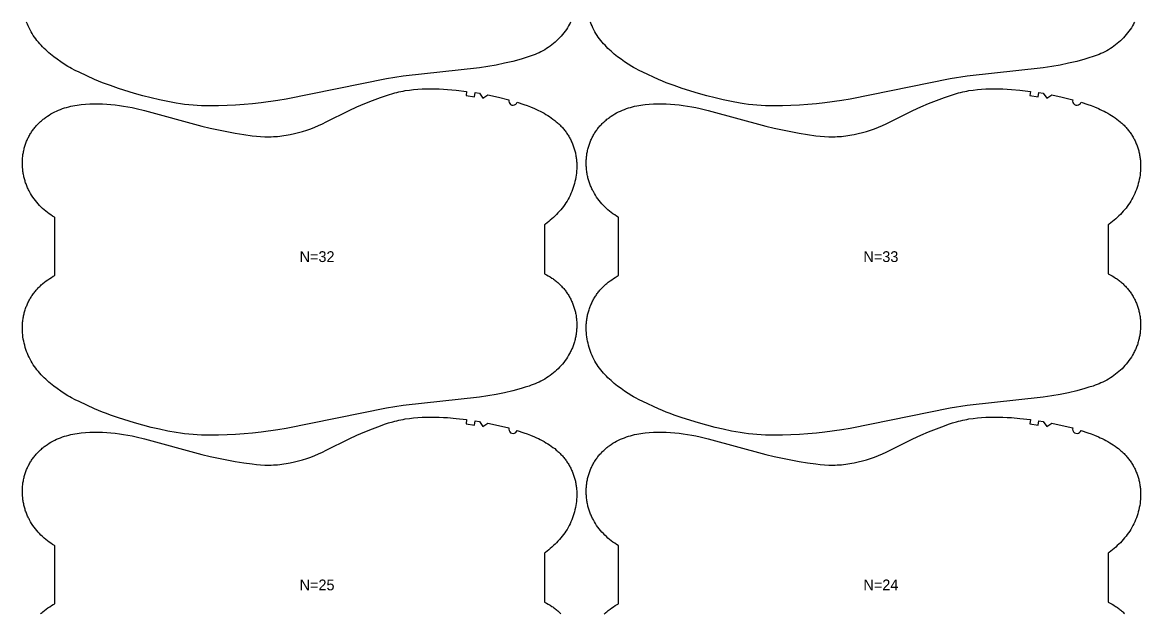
# Model space of a CAD drawing. Header units: inches. Extents: x 0 to 1823, y 0 to 1073.
# Drawn here: x 783 to 1301, y 525 to 799 of the extents above; entities that cross this region are included whole.
import ezdxf

# ---------------------------------------------------------------- set-up
doc = ezdxf.new("R2010")
doc.units = ezdxf.units.IN

msp = doc.modelspace()

# ---------------------------------------------------------------- linework, layer by layer
at = {"layer": '1'}
for points in [[(1036.7899, 798.9119), (1036.5675, 798.4726), (1036.3373, 798.0372), (1035.8543, 797.1785), (1035.342, 796.3367), (1034.8015, 795.5124), (1034.2338, 794.7065), (1033.6401, 793.9196), (1033.0214, 793.1525), (1032.3785, 792.4059), (1031.7122, 791.6802), (1031.0232, 790.976), (1030.3124, 790.2939), (1029.5805, 789.6345), (1028.8282, 788.9983), (1028.0564, 788.3859), (1027.2659, 787.7978), (1026.4575, 787.2342), (1025.6324, 786.6954), (1024.7915, 786.1814), (1023.9359, 785.6925), (1023.0664, 785.2289), (1022.1842, 784.7908), (1021.2901, 784.3782), (1020.3854, 783.991), (1019.4709, 783.6273), (1018.5481, 783.2846), (1017.6179, 782.9606), (1015.7402, 782.3593), (1013.8472, 781.8044), (1010.0398, 780.7832), (1006.2068, 779.8715), (1002.3478, 779.0709), (998.4656, 778.3918), (994.5645, 777.8369), (959.3116, 773.9264), (951.5343, 772.6473), (905.1784, 763.2852), (901.2896, 762.6466), (893.4806, 761.5723), (889.5644, 761.1321), (885.6396, 760.7756), (881.7081, 760.5009), (877.7721, 760.3031), (873.8328, 760.1833), (869.8913, 760.15), (865.9514, 760.234), (863.9835, 760.3307), (862.0179, 760.4668), (860.0555, 760.6431), (858.0973, 760.8603), (856.144, 761.1187), (854.1959, 761.4155), (850.3164, 762.1114), (846.4599, 762.9229), (842.6252, 763.8318), (838.811, 764.8241), (834.9676, 765.9103), (827.497, 768.2514), (823.7654, 769.5232), (821.9142, 770.1978), (820.0776, 770.9089), (818.2579, 771.6614), (816.4514, 772.4467), (809.2767, 775.7203), (807.5064, 776.5848), (805.7622, 777.4978), (804.9026, 777.9773), (804.0518, 778.4725), (802.3761, 779.5076), (800.7347, 780.598), (799.1268, 781.7386), (797.5531, 782.9257), (796.0182, 784.162), (795.2672, 784.7997), (794.5281, 785.4512), (793.8017, 786.117), (793.0887, 786.7976), (792.39, 787.4934), (791.7072, 788.2049), (791.042, 788.9325), (790.3963, 789.6767), (789.7716, 790.4379), (789.1698, 791.2165), (788.5927, 792.0131), (788.0419, 792.8279), (787.5189, 793.6612), (787.024, 794.5121), (786.5573, 795.3792), (786.1186, 796.2615), (785.7079, 797.1578), (785.3254, 798.0667), (784.9709, 798.9871)], [(1297.7899, 798.9119), (1297.5675, 798.4726), (1297.3373, 798.0372), (1296.8543, 797.1785), (1296.342, 796.3367), (1295.8015, 795.5124), (1295.2338, 794.7065), (1294.6401, 793.9196), (1294.0214, 793.1525), (1293.3785, 792.4059), (1292.7122, 791.6802), (1292.0232, 790.976), (1291.3124, 790.2939), (1290.5805, 789.6345), (1289.8282, 788.9983), (1289.0564, 788.3859), (1288.2659, 787.7978), (1287.4575, 787.2342), (1286.6324, 786.6954), (1285.7915, 786.1814), (1284.9359, 785.6925), (1284.0664, 785.2289), (1283.1842, 784.7908), (1282.2901, 784.3782), (1281.3854, 783.991), (1280.4709, 783.6273), (1279.5481, 783.2846), (1278.6179, 782.9606), (1276.7402, 782.3593), (1274.8472, 781.8044), (1271.0398, 780.7832), (1267.2068, 779.8715), (1263.3478, 779.0709), (1259.4656, 778.3918), (1255.5645, 777.8369), (1220.3116, 773.9264), (1212.5343, 772.6473), (1166.1784, 763.2852), (1162.2896, 762.6466), (1154.4806, 761.5723), (1150.5644, 761.1321), (1146.6396, 760.7756), (1142.7081, 760.5009), (1138.7721, 760.3031), (1134.8328, 760.1833), (1130.8913, 760.15), (1126.9514, 760.234), (1124.9835, 760.3307), (1123.0179, 760.4668), (1121.0555, 760.6431), (1119.0973, 760.8603), (1117.144, 761.1187), (1115.1959, 761.4155), (1111.3164, 762.1114), (1107.4599, 762.9229), (1103.6252, 763.8318), (1099.811, 764.8241), (1095.9676, 765.9103), (1088.497, 768.2514), (1084.7654, 769.5232), (1082.9142, 770.1978), (1081.0776, 770.9089), (1079.2579, 771.6614), (1077.4514, 772.4467), (1070.2767, 775.7203), (1068.5064, 776.5848), (1066.7622, 777.4978), (1065.9026, 777.9773), (1065.0518, 778.4725), (1063.3761, 779.5076), (1061.7347, 780.598), (1060.1268, 781.7386), (1058.5531, 782.9257), (1057.0182, 784.162), (1056.2672, 784.7997), (1055.5281, 785.4512), (1054.8017, 786.117), (1054.0887, 786.7976), (1053.39, 787.4934), (1052.7072, 788.2049), (1052.042, 788.9325), (1051.3963, 789.6767), (1050.7716, 790.4379), (1050.1698, 791.2165), (1049.5927, 792.0131), (1049.0419, 792.8279), (1048.5189, 793.6612), (1048.024, 794.5121), (1047.5573, 795.3792), (1047.1186, 796.2615), (1046.7079, 797.1578), (1046.3254, 798.0667), (1045.9709, 798.9871)], [(791.3719, 524.8746), (791.7337, 525.2076), (792.1015, 525.534), (792.4751, 525.8539), (793.2385, 526.4752), (794.0218, 527.0723), (794.8232, 527.6464), (795.6407, 528.1986), (796.4723, 528.73), (797.3159, 529.2417), (798, 529.6365), (798, 556.4886), (797.8525, 556.5729), (797.0116, 557.0868), (796.1865, 557.6257), (795.3782, 558.1892), (794.5877, 558.7774), (793.8159, 559.3898), (793.0636, 560.0259), (792.3317, 560.6854), (791.6208, 561.3675), (790.9319, 562.0716), (790.2655, 562.7974), (789.6226, 563.544), (789.0039, 564.3111), (788.4102, 565.098), (787.8426, 565.9039), (787.3021, 566.7282), (786.7898, 567.57), (786.3068, 568.4287), (786.0766, 568.8641), (785.8541, 569.3034), (785.6396, 569.7465), (785.433, 570.1934), (785.2345, 570.6439), (785.0444, 571.0979), (784.8626, 571.5554), (784.6892, 572.0161), (784.5242, 572.48), (784.3677, 572.9469), (784.2196, 573.4165), (784.08, 573.8888), (783.9488, 574.3635), (783.826, 574.8406), (783.7117, 575.3199), (783.6059, 575.8011), (783.5085, 576.2842), (783.4197, 576.7689), (783.3393, 577.2552), (783.2674, 577.7428), (783.1492, 578.7215), (783.065, 579.7036), (783.0358, 580.1956), (783.0152, 580.688), (783.0033, 581.1806), (783, 581.6733), (783.0054, 582.166), (783.0196, 582.6584), (783.0426, 583.1505), (783.0744, 583.6421), (783.115, 584.1329), (783.1645, 584.6229), (783.2229, 585.112), (783.2902, 585.5998), (783.3666, 586.0864), (783.4519, 586.5715), (783.5463, 587.055), (783.6496, 587.5367), (783.762, 588.0163), (783.8833, 588.4939), (784.0136, 588.969), (784.1528, 589.4417), (784.3008, 589.9116), (784.4577, 590.3786), (784.6235, 590.8425), (784.798, 591.3032), (784.9813, 591.7603), (785.1734, 592.2139), (785.3741, 592.6636), (785.5836, 593.1093), (785.8018, 593.5508), (786.0285, 593.988), (786.2639, 594.4206), (786.5078, 594.8485), (786.76, 595.2715), (787.0205, 595.6896), (787.289, 596.1025), (787.5656, 596.5102), (787.85, 596.9125), (788.142, 597.3092), (788.4417, 597.7003), (788.7489, 598.0855), (789.0633, 598.4648), (789.385, 598.838), (789.7137, 599.2049), (790.0494, 599.5655), (790.3919, 599.9195), (790.7411, 600.2669), (791.0969, 600.6075), (791.459, 600.9413), (791.8273, 601.2682), (792.2017, 601.5883), (792.5819, 601.9014), (792.9678, 602.2076), (793.3591, 602.5068), (793.7558, 602.799), (794.1577, 603.0842), (794.5645, 603.3624), (795.3923, 603.8975), (796.2378, 604.404), (797.0996, 604.8818), (797.9764, 605.3308), (798.8671, 605.7512), (799.7704, 606.1434), (800.6854, 606.5079), (801.6109, 606.845), (802.5459, 607.1552), (803.4893, 607.4388), (804.44, 607.6964), (805.397, 607.9283), (806.3595, 608.1358), (807.327, 608.3201), (808.2987, 608.4825), (809.2739, 608.6242), (810.2522, 608.7466), (812.2148, 608.9382), (814.1819, 609.0659), (816.1513, 609.1326), (818.1214, 609.1394), (820.0907, 609.0878), (822.0576, 608.9794), (824.0213, 608.8181), (825.981, 608.6084), (827.9358, 608.3547), (829.8849, 608.0605), (831.8272, 607.7258), (833.7616, 607.35), (835.6871, 606.9323), (839.5116, 605.9842), (866.1473, 598.7958), (869.9761, 597.8611), (873.8213, 596.9965), (877.6828, 596.208), (881.5583, 595.4926), (885.4467, 594.8531), (889.352, 594.324), (891.3125, 594.1151), (893.2771, 593.9555), (895.2447, 593.8562), (896.2291, 593.8325), (897.2137, 593.828), (898.1983, 593.8438), (899.1826, 593.8798), (900.1661, 593.9356), (901.1484, 594.0108), (902.1293, 594.1052), (903.1082, 594.2183), (904.0848, 594.3497), (905.0588, 594.4992), (906.0297, 594.6662), (906.9974, 594.8504), (908.9228, 595.2683), (910.8338, 595.7487), (912.7296, 596.2879), (914.609, 596.8824), (916.4698, 597.5319), (918.3098, 598.2369), (920.1269, 598.9976), (921.92, 599.8121), (923.6939, 600.6693), (934.2448, 606.007), (937.8272, 607.6487), (941.4529, 609.1943), (945.1102, 610.6615), (948.801, 612.0444), (950.661, 612.6985), (952.5331, 613.3156), (954.4198, 613.8827), (955.3693, 614.1434), (956.3234, 614.3868), (957.2821, 614.6116), (958.2452, 614.8179), (959.2122, 615.0062), (960.1827, 615.1769), (962.1323, 615.4676), (964.0905, 615.6939), (966.0539, 615.86), (968.021, 615.9718), (969.9905, 616.0357), (971.9612, 616.058), (973.9319, 616.0441), (975.9019, 615.9944), (977.8704, 615.9081), (979.8367, 615.7847), (983.7612, 615.4321), (988.6234, 614.8532), (988.365, 612.87), (992.2859, 612.3209), (992.5847, 614.2984), (994.5603, 613.9871), (996.1784, 611.68), (998.4973, 613.2811), (1003.3749, 612.1865), (1008.2304, 610.9979), (1008.1548, 610.3801), (1008.2728, 609.7689), (1008.5729, 609.2237), (1009.0261, 608.7971), (1009.5885, 608.5305), (1010.2057, 608.4496), (1010.8178, 608.5624), (1011.3656, 608.8579), (1011.796, 609.3075), (1012.0674, 609.8676), (1012.0674, 609.8676), (1015.1868, 608.8292), (1016.7298, 608.2639), (1018.2591, 607.6632), (1020.0715, 606.8914), (1020.9678, 606.483), (1021.8568, 606.0588), (1022.7379, 605.6184), (1023.6105, 605.161), (1024.4741, 604.6861), (1025.3281, 604.1931), (1026.1718, 603.6815), (1027.0034, 603.1501), (1027.8208, 602.5979), (1028.6222, 602.0238), (1029.4056, 601.4266), (1030.169, 600.8054), (1030.5425, 600.4855), (1030.9103, 600.1591), (1031.2722, 599.8261), (1031.6277, 599.4864), (1031.9769, 599.1399), (1032.3194, 598.7868), (1032.6553, 598.4271), (1032.9844, 598.061), (1033.3066, 597.6888), (1033.6219, 597.3104), (1033.9301, 596.9262), (1034.2312, 596.5362), (1034.525, 596.1406), (1034.8115, 595.7396), (1035.0905, 595.3333), (1035.362, 594.9218), (1035.6259, 594.5054), (1035.8821, 594.0842), (1036.1304, 593.6583), (1036.3709, 593.228), (1036.6033, 592.7932), (1036.8277, 592.3543), (1037.0439, 591.9113), (1037.2519, 591.4645), (1037.4516, 591.014), (1037.643, 590.5598), (1037.826, 590.1023), (1038.0005, 589.6415), (1038.1664, 589.1776), (1038.3237, 588.7108), (1038.4723, 588.2412), (1038.6122, 587.769), (1038.7432, 587.2943), (1038.8654, 586.8173), (1038.9786, 586.3381), (1039.0827, 585.857), (1039.1778, 585.374), (1039.2639, 584.8893), (1039.341, 584.4031), (1039.4092, 583.9155), (1039.4686, 583.4267), (1039.5193, 582.9368), (1039.5613, 582.4461), (1039.5948, 581.9546), (1039.6361, 580.9701), (1039.6441, 579.9845), (1039.6191, 578.9992), (1039.5618, 578.0153), (1039.4727, 577.0341), (1039.3524, 576.0565), (1039.2013, 575.0832), (1039.0198, 574.115), (1038.8084, 573.1527), (1038.5676, 572.1971), (1038.2979, 571.249), (1037.9996, 570.3092), (1037.6732, 569.3785), (1037.3187, 568.4582), (1036.9361, 567.5492), (1036.5255, 566.653), (1036.0868, 565.7707), (1035.62, 564.9035), (1035.1252, 564.0527), (1034.6022, 563.2194), (1034.0514, 562.4045), (1033.4742, 561.608), (1032.8724, 560.8294), (1032.2478, 560.0682), (1031.602, 559.324), (1030.9369, 558.5964), (1030.2541, 557.8849), (1029.5554, 557.1891), (1028.8424, 556.5085), (1028.116, 555.8427), (1027.3769, 555.1912), (1026.6259, 554.5534), (1025.091, 553.3172), (1024.6441, 552.9801), (1024.6441, 530.3904), (1024.6676, 530.3793), (1025.5444, 529.9303), (1026.4063, 529.4525), (1027.2518, 528.946), (1028.0796, 528.4109), (1028.4864, 528.1328), (1028.8882, 527.8475), (1029.2849, 527.5553), (1029.6763, 527.2561), (1030.0622, 526.9499), (1030.4424, 526.6368), (1030.8168, 526.3167), (1031.1851, 525.9898), (1031.5472, 525.656), (1031.9029, 525.3154), (1032.2521, 524.968)], [(1052.3719, 524.8746), (1052.7337, 525.2076), (1053.1015, 525.534), (1053.4751, 525.8539), (1054.2385, 526.4752), (1055.0218, 527.0723), (1055.8232, 527.6464), (1056.6407, 528.1986), (1057.4723, 528.73), (1058.3159, 529.2417), (1059, 529.6365), (1059, 556.4886), (1058.8525, 556.5729), (1058.0116, 557.0868), (1057.1865, 557.6257), (1056.3782, 558.1892), (1055.5877, 558.7774), (1054.8159, 559.3898), (1054.0636, 560.0259), (1053.3317, 560.6854), (1052.6208, 561.3675), (1051.9319, 562.0716), (1051.2655, 562.7974), (1050.6226, 563.544), (1050.0039, 564.3111), (1049.4102, 565.098), (1048.8426, 565.9039), (1048.3021, 566.7282), (1047.7898, 567.57), (1047.3068, 568.4287), (1047.0766, 568.8641), (1046.8541, 569.3034), (1046.6396, 569.7465), (1046.433, 570.1934), (1046.2345, 570.6439), (1046.0444, 571.0979), (1045.8626, 571.5554), (1045.6892, 572.0161), (1045.5242, 572.48), (1045.3677, 572.9469), (1045.2196, 573.4165), (1045.08, 573.8888), (1044.9488, 574.3635), (1044.826, 574.8406), (1044.7117, 575.3199), (1044.6059, 575.8011), (1044.5085, 576.2842), (1044.4197, 576.7689), (1044.3393, 577.2552), (1044.2674, 577.7428), (1044.1492, 578.7215), (1044.065, 579.7036), (1044.0358, 580.1956), (1044.0152, 580.688), (1044.0033, 581.1806), (1044, 581.6733), (1044.0054, 582.166), (1044.0196, 582.6584), (1044.0426, 583.1505), (1044.0744, 583.6421), (1044.115, 584.1329), (1044.1645, 584.6229), (1044.2229, 585.112), (1044.2902, 585.5998), (1044.3666, 586.0864), (1044.4519, 586.5715), (1044.5463, 587.055), (1044.6496, 587.5367), (1044.762, 588.0163), (1044.8833, 588.4939), (1045.0136, 588.969), (1045.1528, 589.4417), (1045.3008, 589.9116), (1045.4577, 590.3786), (1045.6235, 590.8425), (1045.798, 591.3032), (1045.9813, 591.7603), (1046.1734, 592.2139), (1046.3741, 592.6636), (1046.5836, 593.1093), (1046.8018, 593.5508), (1047.0285, 593.988), (1047.2639, 594.4206), (1047.5078, 594.8485), (1047.76, 595.2715), (1048.0205, 595.6896), (1048.289, 596.1025), (1048.5656, 596.5102), (1048.85, 596.9125), (1049.142, 597.3092), (1049.4417, 597.7003), (1049.7489, 598.0855), (1050.0633, 598.4648), (1050.385, 598.838), (1050.7137, 599.2049), (1051.0494, 599.5655), (1051.3919, 599.9195), (1051.7411, 600.2669), (1052.0969, 600.6075), (1052.459, 600.9413), (1052.8273, 601.2682), (1053.2017, 601.5883), (1053.5819, 601.9014), (1053.9678, 602.2076), (1054.3591, 602.5068), (1054.7558, 602.799), (1055.1577, 603.0842), (1055.5645, 603.3624), (1056.3923, 603.8975), (1057.2378, 604.404), (1058.0996, 604.8818), (1058.9764, 605.3308), (1059.8671, 605.7512), (1060.7704, 606.1434), (1061.6854, 606.5079), (1062.6109, 606.845), (1063.5459, 607.1552), (1064.4893, 607.4388), (1065.44, 607.6964), (1066.397, 607.9283), (1067.3595, 608.1358), (1068.327, 608.3201), (1069.2987, 608.4825), (1070.2739, 608.6242), (1071.2522, 608.7466), (1073.2148, 608.9382), (1075.1819, 609.0659), (1077.1513, 609.1326), (1079.1214, 609.1394), (1081.0907, 609.0878), (1083.0576, 608.9794), (1085.0213, 608.8181), (1086.981, 608.6084), (1088.9358, 608.3547), (1090.8849, 608.0605), (1092.8272, 607.7258), (1094.7616, 607.35), (1096.6871, 606.9323), (1100.5116, 605.9842), (1127.1473, 598.7958), (1130.9761, 597.8611), (1134.8213, 596.9965), (1138.6828, 596.208), (1142.5583, 595.4926), (1146.4467, 594.8531), (1150.352, 594.324), (1152.3125, 594.1151), (1154.2771, 593.9555), (1156.2447, 593.8562), (1157.2291, 593.8325), (1158.2137, 593.828), (1159.1983, 593.8438), (1160.1826, 593.8798), (1161.1661, 593.9356), (1162.1484, 594.0108), (1163.1293, 594.1052), (1164.1082, 594.2183), (1165.0848, 594.3497), (1166.0588, 594.4992), (1167.0297, 594.6662), (1167.9974, 594.8504), (1169.9228, 595.2683), (1171.8338, 595.7487), (1173.7296, 596.2879), (1175.609, 596.8824), (1177.4698, 597.5319), (1179.3098, 598.2369), (1181.1269, 598.9976), (1182.92, 599.8121), (1184.6939, 600.6693), (1195.2448, 606.007), (1198.8272, 607.6487), (1202.4529, 609.1943), (1206.1102, 610.6615), (1209.801, 612.0444), (1211.661, 612.6985), (1213.5331, 613.3156), (1215.4198, 613.8827), (1216.3693, 614.1434), (1217.3234, 614.3868), (1218.2821, 614.6116), (1219.2452, 614.8179), (1220.2122, 615.0062), (1221.1827, 615.1769), (1223.1323, 615.4676), (1225.0905, 615.6939), (1227.0539, 615.86), (1229.021, 615.9718), (1230.9905, 616.0357), (1232.9612, 616.058), (1234.9319, 616.0441), (1236.9019, 615.9944), (1238.8704, 615.9081), (1240.8367, 615.7847), (1244.7612, 615.4321), (1249.6234, 614.8532), (1249.365, 612.87), (1253.2859, 612.3209), (1253.5847, 614.2984), (1255.5603, 613.9871), (1257.1784, 611.68), (1259.4973, 613.2811), (1264.3749, 612.1865), (1269.2304, 610.9979), (1269.1548, 610.3801), (1269.2728, 609.7689), (1269.5729, 609.2237), (1270.0261, 608.7971), (1270.5885, 608.5305), (1271.2057, 608.4496), (1271.8178, 608.5624), (1272.3656, 608.8579), (1272.796, 609.3075), (1273.0674, 609.8676), (1273.0674, 609.8676), (1276.1868, 608.8292), (1277.7298, 608.2639), (1279.2591, 607.6632), (1281.0715, 606.8914), (1281.9678, 606.483), (1282.8568, 606.0588), (1283.7379, 605.6184), (1284.6105, 605.161), (1285.4741, 604.6861), (1286.3281, 604.1931), (1287.1718, 603.6815), (1288.0034, 603.1501), (1288.8208, 602.5979), (1289.6222, 602.0238), (1290.4056, 601.4266), (1291.169, 600.8054), (1291.5425, 600.4855), (1291.9103, 600.1591), (1292.2722, 599.8261), (1292.6277, 599.4864), (1292.9769, 599.1399), (1293.3194, 598.7868), (1293.6553, 598.4271), (1293.9844, 598.061), (1294.3066, 597.6888), (1294.6219, 597.3104), (1294.9301, 596.9262), (1295.2312, 596.5362), (1295.525, 596.1406), (1295.8115, 595.7396), (1296.0905, 595.3333), (1296.362, 594.9218), (1296.6259, 594.5054), (1296.8821, 594.0842), (1297.1304, 593.6583), (1297.3709, 593.228), (1297.6033, 592.7932), (1297.8277, 592.3543), (1298.0439, 591.9113), (1298.2519, 591.4645), (1298.4516, 591.014), (1298.643, 590.5598), (1298.826, 590.1023), (1299.0005, 589.6415), (1299.1664, 589.1776), (1299.3237, 588.7108), (1299.4723, 588.2412), (1299.6122, 587.769), (1299.7432, 587.2943), (1299.8654, 586.8173), (1299.9786, 586.3381), (1300.0827, 585.857), (1300.1778, 585.374), (1300.2639, 584.8893), (1300.341, 584.4031), (1300.4092, 583.9155), (1300.4686, 583.4267), (1300.5193, 582.9368), (1300.5613, 582.4461), (1300.5948, 581.9546), (1300.6361, 580.9701), (1300.6441, 579.9845), (1300.6191, 578.9992), (1300.5618, 578.0153), (1300.4727, 577.0341), (1300.3524, 576.0565), (1300.2013, 575.0832), (1300.0198, 574.115), (1299.8084, 573.1527), (1299.5676, 572.1971), (1299.2979, 571.249), (1298.9996, 570.3092), (1298.6732, 569.3785), (1298.3187, 568.4582), (1297.9361, 567.5492), (1297.5255, 566.653), (1297.0868, 565.7707), (1296.62, 564.9035), (1296.1252, 564.0527), (1295.6022, 563.2194), (1295.0514, 562.4045), (1294.4742, 561.608), (1293.8724, 560.8294), (1293.2478, 560.0682), (1292.602, 559.324), (1291.9369, 558.5964), (1291.2541, 557.8849), (1290.5554, 557.1891), (1289.8424, 556.5085), (1289.116, 555.8427), (1288.3769, 555.1912), (1287.6259, 554.5534), (1286.091, 553.3172), (1285.6441, 552.9801), (1285.6441, 530.3904), (1285.6676, 530.3793), (1286.5444, 529.9303), (1287.4063, 529.4525), (1288.2518, 528.946), (1289.0796, 528.4109), (1289.4864, 528.1328), (1289.8882, 527.8475), (1290.2849, 527.5553), (1290.6763, 527.2561), (1291.0622, 526.9499), (1291.4424, 526.6368), (1291.8168, 526.3167), (1292.1851, 525.9898), (1292.5472, 525.656), (1292.9029, 525.3154), (1293.2521, 524.968)]]:
    msp.add_lwpolyline(points, dxfattribs=at)
for points in [[(1012.0674, 761.8976), (1015.1868, 760.8592), (1016.7298, 760.2939), (1018.2591, 759.6932), (1020.0715, 758.9214), (1020.9678, 758.513), (1021.8568, 758.0888), (1022.7379, 757.6484), (1023.6105, 757.191), (1024.4741, 756.7161), (1025.3281, 756.2231), (1026.1718, 755.7115), (1027.0034, 755.1801), (1027.8208, 754.6279), (1028.6222, 754.0538), (1029.4056, 753.4566), (1030.169, 752.8354), (1030.5425, 752.5155), (1030.9103, 752.1891), (1031.2722, 751.8561), (1031.6277, 751.5164), (1031.9769, 751.1699), (1032.3194, 750.8168), (1032.6553, 750.4571), (1032.9844, 750.091), (1033.3066, 749.7188), (1033.6219, 749.3404), (1033.9301, 748.9562), (1034.2312, 748.5662), (1034.525, 748.1706), (1034.8115, 747.7696), (1035.0905, 747.3633), (1035.362, 746.9518), (1035.6259, 746.5354), (1035.8821, 746.1142), (1036.1304, 745.6883), (1036.3709, 745.258), (1036.6033, 744.8232), (1036.8277, 744.3843), (1037.0439, 743.9413), (1037.2519, 743.4945), (1037.4516, 743.044), (1037.643, 742.5898), (1037.826, 742.1323), (1038.0005, 741.6715), (1038.1664, 741.2076), (1038.3237, 740.7408), (1038.4723, 740.2712), (1038.6122, 739.799), (1038.7432, 739.3243), (1038.8654, 738.8473), (1038.9786, 738.3681), (1039.0827, 737.887), (1039.1778, 737.404), (1039.2639, 736.9193), (1039.341, 736.4331), (1039.4092, 735.9455), (1039.4686, 735.4567), (1039.5193, 734.9668), (1039.5613, 734.4761), (1039.5948, 733.9846), (1039.6361, 733.0001), (1039.6441, 732.0145), (1039.6191, 731.0292), (1039.5618, 730.0453), (1039.4727, 729.0641), (1039.3524, 728.0865), (1039.2013, 727.1132), (1039.0198, 726.145), (1038.8084, 725.1827), (1038.5676, 724.2271), (1038.2979, 723.279), (1037.9996, 722.3392), (1037.6732, 721.4085), (1037.3187, 720.4882), (1036.9361, 719.5792), (1036.5255, 718.683), (1036.0868, 717.8007), (1035.62, 716.9335), (1035.1252, 716.0827), (1034.6022, 715.2494), (1034.0514, 714.4345), (1033.4742, 713.638), (1032.8724, 712.8594), (1032.2478, 712.0982), (1031.602, 711.354), (1030.9369, 710.6264), (1030.2541, 709.9149), (1029.5554, 709.2191), (1028.8424, 708.5385), (1028.116, 707.8727), (1027.3769, 707.2212), (1026.6259, 706.5834), (1025.091, 705.3472), (1024.6441, 705.0101), (1024.6441, 682.4204), (1024.6676, 682.4093), (1025.5444, 681.9603), (1026.4063, 681.4825), (1027.2518, 680.976), (1028.0796, 680.4409), (1028.4864, 680.1628), (1028.8882, 679.8775), (1029.2849, 679.5853), (1029.6763, 679.2861), (1030.0622, 678.9799), (1030.4424, 678.6668), (1030.8168, 678.3467), (1031.1851, 678.0198), (1031.5472, 677.686), (1031.9029, 677.3454), (1032.2521, 676.998), (1032.5946, 676.644), (1032.9303, 676.2834), (1033.2591, 675.9165), (1033.5807, 675.5433), (1033.8952, 675.164), (1034.2023, 674.7788), (1034.502, 674.3877), (1034.7941, 673.991), (1035.0785, 673.5887), (1035.355, 673.181), (1035.6236, 672.7681), (1035.884, 672.35), (1036.1363, 671.927), (1036.3801, 671.4991), (1036.6155, 671.0665), (1036.8423, 670.6294), (1037.0604, 670.1878), (1037.2699, 669.7421), (1037.4707, 669.2924), (1037.6628, 668.8389), (1037.8461, 668.3817), (1038.0206, 667.921), (1038.1863, 667.4571), (1038.3432, 666.9901), (1038.4913, 666.5202), (1038.6305, 666.0476), (1038.7607, 665.5724), (1038.8821, 665.0949), (1038.9944, 664.6152), (1039.0978, 664.1335), (1039.1922, 663.65), (1039.2775, 663.1649), (1039.3538, 662.6783), (1039.4212, 662.1905), (1039.4796, 661.7014), (1039.5291, 661.2114), (1039.5697, 660.7206), (1039.6015, 660.229), (1039.6244, 659.737), (1039.6386, 659.2445), (1039.6441, 658.7518), (1039.6408, 658.2591), (1039.6288, 657.7665), (1039.6082, 657.2741), (1039.579, 656.7821), (1039.4949, 655.8), (1039.3766, 654.8213), (1039.3048, 654.3337), (1039.2244, 653.8475), (1039.1355, 653.3627), (1039.0382, 652.8796), (1038.9324, 652.3984), (1038.8181, 651.9191), (1038.6953, 651.4421), (1038.5641, 650.9673), (1038.4245, 650.495), (1038.2764, 650.0254), (1038.1198, 649.5585), (1037.9549, 649.0946), (1037.7815, 648.6339), (1037.5997, 648.1764), (1037.4095, 647.7224), (1037.2111, 647.2719), (1037.0045, 646.825), (1036.7899, 646.3819), (1036.5675, 645.9426), (1036.3373, 645.5072), (1035.8543, 644.6485), (1035.342, 643.8067), (1034.8015, 642.9824), (1034.2338, 642.1765), (1033.6401, 641.3896), (1033.0214, 640.6225), (1032.3785, 639.8759), (1031.7122, 639.1502), (1031.0232, 638.446), (1030.3124, 637.7639), (1029.5805, 637.1045), (1028.8282, 636.4683), (1028.0564, 635.8559), (1027.2659, 635.2678), (1026.4575, 634.7042), (1025.6324, 634.1654), (1024.7915, 633.6514), (1023.9359, 633.1625), (1023.0664, 632.6989), (1022.1842, 632.2608), (1021.2901, 631.8482), (1020.3854, 631.461), (1019.4709, 631.0973), (1018.5481, 630.7546), (1017.6179, 630.4306), (1015.7402, 629.8293), (1013.8472, 629.2744), (1010.0398, 628.2532), (1006.2068, 627.3415), (1002.3478, 626.5409), (998.4656, 625.8618), (994.5645, 625.3069), (959.3116, 621.3964), (951.5343, 620.1173), (905.1784, 610.7552), (901.2896, 610.1166), (893.4806, 609.0423), (889.5644, 608.6021), (885.6396, 608.2456), (881.7081, 607.9709), (877.7721, 607.7731), (873.8328, 607.6533), (869.8913, 607.62), (865.9514, 607.704), (863.9835, 607.8007), (862.0179, 607.9368), (860.0555, 608.1131), (858.0973, 608.3303), (856.144, 608.5887), (854.1959, 608.8855), (850.3164, 609.5814), (846.4599, 610.3929), (842.6252, 611.3018), (838.811, 612.2941), (834.9676, 613.3803), (827.497, 615.7214), (823.7654, 616.9932), (821.9142, 617.6678), (820.0776, 618.3789), (818.2579, 619.1314), (816.4514, 619.9167), (809.2767, 623.1903), (807.5064, 624.0548), (805.7622, 624.9678), (804.9026, 625.4473), (804.0518, 625.9425), (802.3761, 626.9776), (800.7347, 628.068), (799.1268, 629.2086), (797.5531, 630.3957), (796.0182, 631.632), (795.2672, 632.2697), (794.5281, 632.9212), (793.8017, 633.587), (793.0887, 634.2676), (792.39, 634.9634), (791.7072, 635.6749), (791.042, 636.4025), (790.3963, 637.1467), (789.7716, 637.9079), (789.1698, 638.6865), (788.5927, 639.4831), (788.0419, 640.2979), (787.5189, 641.1312), (787.024, 641.9821), (786.5573, 642.8492), (786.1186, 643.7315), (785.7079, 644.6278), (785.3254, 645.5367), (784.9709, 646.4571), (784.6445, 647.3877), (784.3462, 648.3275), (784.0764, 649.2756), (783.8356, 650.2312), (783.6242, 651.1935), (783.4428, 652.1617), (783.2916, 653.135), (783.1713, 654.1126), (783.0823, 655.0938), (783.025, 656.0777), (783, 657.063), (783.0079, 658.0486), (783.0493, 659.0331), (783.0828, 659.5246), (783.1248, 660.0153), (783.1755, 660.5052), (783.2349, 660.994), (783.3031, 661.4816), (783.3802, 661.9678), (783.4663, 662.4525), (783.5613, 662.9355), (783.6655, 663.4166), (783.7787, 663.8958), (783.9008, 664.3728), (784.0319, 664.8475), (784.1717, 665.3197), (784.3204, 665.7893), (784.4777, 666.2561), (784.6436, 666.72), (784.8181, 667.1808), (785.0011, 667.6383), (785.1924, 668.0925), (785.3922, 668.543), (785.6002, 668.9899), (785.8164, 669.4328), (786.0408, 669.8717), (786.2732, 670.3065), (786.5136, 670.7369), (786.762, 671.1627), (787.0182, 671.5839), (787.282, 672.0004), (787.5536, 672.4118), (787.8326, 672.8181), (788.1191, 673.2191), (788.4129, 673.6147), (788.714, 674.0047), (789.0222, 674.3889), (789.3375, 674.7673), (789.6597, 675.1395), (789.9888, 675.5056), (790.3247, 675.8653), (790.6672, 676.2184), (791.0163, 676.5649), (791.3719, 676.9046), (791.7337, 677.2376), (792.1015, 677.564), (792.4751, 677.8839), (793.2385, 678.5052), (794.0218, 679.1023), (794.8232, 679.6764), (795.6407, 680.2286), (796.4723, 680.76), (797.3159, 681.2717), (798, 681.6665), (798, 708.5186), (797.8525, 708.6029), (797.0116, 709.1168), (796.1865, 709.6557), (795.3782, 710.2192), (794.5877, 710.8074), (793.8159, 711.4198), (793.0636, 712.0559), (792.3317, 712.7154), (791.6208, 713.3975), (790.9319, 714.1016), (790.2655, 714.8274), (789.6226, 715.574), (789.0039, 716.3411), (788.4102, 717.128), (787.8426, 717.9339), (787.3021, 718.7582), (786.7898, 719.6), (786.3068, 720.4587), (786.0766, 720.8941), (785.8541, 721.3334), (785.6396, 721.7765), (785.433, 722.2234), (785.2345, 722.6739), (785.0444, 723.1279), (784.8626, 723.5854), (784.6892, 724.0461), (784.5242, 724.51), (784.3677, 724.9769), (784.2196, 725.4465), (784.08, 725.9188), (783.9488, 726.3935), (783.826, 726.8706), (783.7117, 727.3499), (783.6059, 727.8311), (783.5085, 728.3142), (783.4197, 728.7989), (783.3393, 729.2852), (783.2674, 729.7728), (783.1492, 730.7515), (783.065, 731.7336), (783.0358, 732.2256), (783.0152, 732.718), (783.0033, 733.2106), (783, 733.7033), (783.0054, 734.196), (783.0196, 734.6884), (783.0426, 735.1805), (783.0744, 735.6721), (783.115, 736.1629), (783.1645, 736.6529), (783.2229, 737.142), (783.2902, 737.6298), (783.3666, 738.1164), (783.4519, 738.6015), (783.5463, 739.085), (783.6496, 739.5667), (783.762, 740.0463), (783.8833, 740.5239), (784.0136, 740.999), (784.1528, 741.4717), (784.3008, 741.9416), (784.4577, 742.4086), (784.6235, 742.8725), (784.798, 743.3332), (784.9813, 743.7903), (785.1734, 744.2439), (785.3741, 744.6936), (785.5836, 745.1393), (785.8018, 745.5808), (786.0285, 746.018), (786.2639, 746.4506), (786.5078, 746.8785), (786.76, 747.3015), (787.0205, 747.7196), (787.289, 748.1325), (787.5656, 748.5402), (787.85, 748.9425), (788.142, 749.3392), (788.4417, 749.7303), (788.7489, 750.1155), (789.0633, 750.4948), (789.385, 750.868), (789.7137, 751.2349), (790.0494, 751.5955), (790.3919, 751.9495), (790.7411, 752.2969), (791.0969, 752.6375), (791.459, 752.9713), (791.8273, 753.2982), (792.2017, 753.6183), (792.5819, 753.9314), (792.9678, 754.2376), (793.3591, 754.5368), (793.7558, 754.829), (794.1577, 755.1142), (794.5645, 755.3924), (795.3923, 755.9275), (796.2378, 756.434), (797.0996, 756.9118), (797.9764, 757.3608), (798.8671, 757.7812), (799.7704, 758.1734), (800.6854, 758.5379), (801.6109, 758.875), (802.5459, 759.1852), (803.4893, 759.4688), (804.44, 759.7264), (805.397, 759.9583), (806.3595, 760.1658), (807.327, 760.3501), (808.2987, 760.5125), (809.2739, 760.6542), (810.2522, 760.7766), (812.2148, 760.9682), (814.1819, 761.0959), (816.1513, 761.1626), (818.1214, 761.1694), (820.0907, 761.1178), (822.0576, 761.0094), (824.0213, 760.8481), (825.981, 760.6384), (827.9358, 760.3847), (829.8849, 760.0905), (831.8272, 759.7558), (833.7616, 759.38), (835.6871, 758.9623), (839.5116, 758.0142), (866.1473, 750.8258), (869.9761, 749.8911), (873.8213, 749.0265), (877.6828, 748.238), (881.5583, 747.5226), (885.4467, 746.8831), (889.352, 746.354), (891.3125, 746.1451), (893.2771, 745.9855), (895.2447, 745.8862), (896.2291, 745.8625), (897.2137, 745.858), (898.1983, 745.8738), (899.1826, 745.9098), (900.1661, 745.9656), (901.1484, 746.0408), (902.1293, 746.1352), (903.1082, 746.2483), (904.0848, 746.3797), (905.0588, 746.5292), (906.0297, 746.6962), (906.9974, 746.8804), (908.9228, 747.2983), (910.8338, 747.7787), (912.7296, 748.3179), (914.609, 748.9124), (916.4698, 749.5619), (918.3098, 750.2669), (920.1269, 751.0276), (921.92, 751.8421), (923.6939, 752.6993), (934.2448, 758.037), (937.8272, 759.6787), (941.4529, 761.2243), (945.1102, 762.6915), (948.801, 764.0744), (950.661, 764.7285), (952.5331, 765.3456), (954.4198, 765.9127), (955.3693, 766.1734), (956.3234, 766.4168), (957.2821, 766.6416), (958.2452, 766.8479), (959.2122, 767.0362), (960.1827, 767.2069), (962.1323, 767.4976), (964.0905, 767.7239), (966.0539, 767.89), (968.021, 768.0018), (969.9905, 768.0657), (971.9612, 768.088), (973.9319, 768.0741), (975.9019, 768.0244), (977.8704, 767.9381), (979.8367, 767.8147), (983.7612, 767.4621), (988.6234, 766.8832), (988.365, 764.9), (992.2859, 764.3509), (992.5847, 766.3284), (994.5603, 766.0171), (996.1784, 763.71), (998.4973, 765.3111), (1003.3749, 764.2165), (1008.2304, 763.0279), (1008.1548, 762.4101), (1008.2728, 761.7989), (1008.5729, 761.2537), (1009.0261, 760.8271), (1009.5885, 760.5605), (1010.2057, 760.4796), (1010.8178, 760.5924), (1011.3656, 760.8879), (1011.796, 761.3375), (1012.0674, 761.8976)], [(1273.0674, 761.8976), (1276.1868, 760.8592), (1277.7298, 760.2939), (1279.2591, 759.6932), (1281.0715, 758.9214), (1281.9678, 758.513), (1282.8568, 758.0888), (1283.7379, 757.6484), (1284.6105, 757.191), (1285.4741, 756.7161), (1286.3281, 756.2231), (1287.1718, 755.7115), (1288.0034, 755.1801), (1288.8208, 754.6279), (1289.6222, 754.0538), (1290.4056, 753.4566), (1291.169, 752.8354), (1291.5425, 752.5155), (1291.9103, 752.1891), (1292.2722, 751.8561), (1292.6277, 751.5164), (1292.9769, 751.1699), (1293.3194, 750.8168), (1293.6553, 750.4571), (1293.9844, 750.091), (1294.3066, 749.7188), (1294.6219, 749.3404), (1294.9301, 748.9562), (1295.2312, 748.5662), (1295.525, 748.1706), (1295.8115, 747.7696), (1296.0905, 747.3633), (1296.362, 746.9518), (1296.6259, 746.5354), (1296.8821, 746.1142), (1297.1304, 745.6883), (1297.3709, 745.258), (1297.6033, 744.8232), (1297.8277, 744.3843), (1298.0439, 743.9413), (1298.2519, 743.4945), (1298.4516, 743.044), (1298.643, 742.5898), (1298.826, 742.1323), (1299.0005, 741.6715), (1299.1664, 741.2076), (1299.3237, 740.7408), (1299.4723, 740.2712), (1299.6122, 739.799), (1299.7432, 739.3243), (1299.8654, 738.8473), (1299.9786, 738.3681), (1300.0827, 737.887), (1300.1778, 737.404), (1300.2639, 736.9193), (1300.341, 736.4331), (1300.4092, 735.9455), (1300.4686, 735.4567), (1300.5193, 734.9668), (1300.5613, 734.4761), (1300.5948, 733.9846), (1300.6361, 733.0001), (1300.6441, 732.0145), (1300.6191, 731.0292), (1300.5618, 730.0453), (1300.4727, 729.0641), (1300.3524, 728.0865), (1300.2013, 727.1132), (1300.0198, 726.145), (1299.8084, 725.1827), (1299.5676, 724.2271), (1299.2979, 723.279), (1298.9996, 722.3392), (1298.6732, 721.4085), (1298.3187, 720.4882), (1297.9361, 719.5792), (1297.5255, 718.683), (1297.0868, 717.8007), (1296.62, 716.9335), (1296.1252, 716.0827), (1295.6022, 715.2494), (1295.0514, 714.4345), (1294.4742, 713.638), (1293.8724, 712.8594), (1293.2478, 712.0982), (1292.602, 711.354), (1291.9369, 710.6264), (1291.2541, 709.9149), (1290.5554, 709.2191), (1289.8424, 708.5385), (1289.116, 707.8727), (1288.3769, 707.2212), (1287.6259, 706.5834), (1286.091, 705.3472), (1285.6441, 705.0101), (1285.6441, 682.4204), (1285.6676, 682.4093), (1286.5444, 681.9603), (1287.4063, 681.4825), (1288.2518, 680.976), (1289.0796, 680.4409), (1289.4864, 680.1628), (1289.8882, 679.8775), (1290.2849, 679.5853), (1290.6763, 679.2861), (1291.0622, 678.9799), (1291.4424, 678.6668), (1291.8168, 678.3467), (1292.1851, 678.0198), (1292.5472, 677.686), (1292.9029, 677.3454), (1293.2521, 676.998), (1293.5946, 676.644), (1293.9303, 676.2834), (1294.2591, 675.9165), (1294.5807, 675.5433), (1294.8952, 675.164), (1295.2023, 674.7788), (1295.502, 674.3877), (1295.7941, 673.991), (1296.0785, 673.5887), (1296.355, 673.181), (1296.6236, 672.7681), (1296.884, 672.35), (1297.1363, 671.927), (1297.3801, 671.4991), (1297.6155, 671.0665), (1297.8423, 670.6294), (1298.0604, 670.1878), (1298.2699, 669.7421), (1298.4707, 669.2924), (1298.6628, 668.8389), (1298.8461, 668.3817), (1299.0206, 667.921), (1299.1863, 667.4571), (1299.3432, 666.9901), (1299.4913, 666.5202), (1299.6305, 666.0476), (1299.7607, 665.5724), (1299.8821, 665.0949), (1299.9944, 664.6152), (1300.0978, 664.1335), (1300.1922, 663.65), (1300.2775, 663.1649), (1300.3538, 662.6783), (1300.4212, 662.1905), (1300.4796, 661.7014), (1300.5291, 661.2114), (1300.5697, 660.7206), (1300.6015, 660.229), (1300.6244, 659.737), (1300.6386, 659.2445), (1300.6441, 658.7518), (1300.6408, 658.2591), (1300.6288, 657.7665), (1300.6082, 657.2741), (1300.579, 656.7821), (1300.4949, 655.8), (1300.3766, 654.8213), (1300.3048, 654.3337), (1300.2244, 653.8475), (1300.1355, 653.3627), (1300.0382, 652.8796), (1299.9324, 652.3984), (1299.8181, 651.9191), (1299.6953, 651.4421), (1299.5641, 650.9673), (1299.4245, 650.495), (1299.2764, 650.0254), (1299.1198, 649.5585), (1298.9549, 649.0946), (1298.7815, 648.6339), (1298.5997, 648.1764), (1298.4095, 647.7224), (1298.2111, 647.2719), (1298.0045, 646.825), (1297.7899, 646.3819), (1297.5675, 645.9426), (1297.3373, 645.5072), (1296.8543, 644.6485), (1296.342, 643.8067), (1295.8015, 642.9824), (1295.2338, 642.1765), (1294.6401, 641.3896), (1294.0214, 640.6225), (1293.3785, 639.8759), (1292.7122, 639.1502), (1292.0232, 638.446), (1291.3124, 637.7639), (1290.5805, 637.1045), (1289.8282, 636.4683), (1289.0564, 635.8559), (1288.2659, 635.2678), (1287.4575, 634.7042), (1286.6324, 634.1654), (1285.7915, 633.6514), (1284.9359, 633.1625), (1284.0664, 632.6989), (1283.1842, 632.2608), (1282.2901, 631.8482), (1281.3854, 631.461), (1280.4709, 631.0973), (1279.5481, 630.7546), (1278.6179, 630.4306), (1276.7402, 629.8293), (1274.8472, 629.2744), (1271.0398, 628.2532), (1267.2068, 627.3415), (1263.3478, 626.5409), (1259.4656, 625.8618), (1255.5645, 625.3069), (1220.3116, 621.3964), (1212.5343, 620.1173), (1166.1784, 610.7552), (1162.2896, 610.1166), (1154.4806, 609.0423), (1150.5644, 608.6021), (1146.6396, 608.2456), (1142.7081, 607.9709), (1138.7721, 607.7731), (1134.8328, 607.6533), (1130.8913, 607.62), (1126.9514, 607.704), (1124.9835, 607.8007), (1123.0179, 607.9368), (1121.0555, 608.1131), (1119.0973, 608.3303), (1117.144, 608.5887), (1115.1959, 608.8855), (1111.3164, 609.5814), (1107.4599, 610.3929), (1103.6252, 611.3018), (1099.811, 612.2941), (1095.9676, 613.3803), (1088.497, 615.7214), (1084.7654, 616.9932), (1082.9142, 617.6678), (1081.0776, 618.3789), (1079.2579, 619.1314), (1077.4514, 619.9167), (1070.2767, 623.1903), (1068.5064, 624.0548), (1066.7622, 624.9678), (1065.9026, 625.4473), (1065.0518, 625.9425), (1063.3761, 626.9776), (1061.7347, 628.068), (1060.1268, 629.2086), (1058.5531, 630.3957), (1057.0182, 631.632), (1056.2672, 632.2697), (1055.5281, 632.9212), (1054.8017, 633.587), (1054.0887, 634.2676), (1053.39, 634.9634), (1052.7072, 635.6749), (1052.042, 636.4025), (1051.3963, 637.1467), (1050.7716, 637.9079), (1050.1698, 638.6865), (1049.5927, 639.4831), (1049.0419, 640.2979), (1048.5189, 641.1312), (1048.024, 641.9821), (1047.5573, 642.8492), (1047.1186, 643.7315), (1046.7079, 644.6278), (1046.3254, 645.5367), (1045.9709, 646.4571), (1045.6445, 647.3877), (1045.3462, 648.3275), (1045.0764, 649.2756), (1044.8356, 650.2312), (1044.6242, 651.1935), (1044.4428, 652.1617), (1044.2916, 653.135), (1044.1713, 654.1126), (1044.0823, 655.0938), (1044.025, 656.0777), (1044, 657.063), (1044.0079, 658.0486), (1044.0493, 659.0331), (1044.0828, 659.5246), (1044.1248, 660.0153), (1044.1755, 660.5052), (1044.2349, 660.994), (1044.3031, 661.4816), (1044.3802, 661.9678), (1044.4663, 662.4525), (1044.5613, 662.9355), (1044.6655, 663.4166), (1044.7787, 663.8958), (1044.9008, 664.3728), (1045.0319, 664.8475), (1045.1717, 665.3197), (1045.3204, 665.7893), (1045.4777, 666.2561), (1045.6436, 666.72), (1045.8181, 667.1808), (1046.0011, 667.6383), (1046.1924, 668.0925), (1046.3922, 668.543), (1046.6002, 668.9899), (1046.8164, 669.4328), (1047.0408, 669.8717), (1047.2732, 670.3065), (1047.5136, 670.7369), (1047.762, 671.1627), (1048.0182, 671.5839), (1048.282, 672.0004), (1048.5536, 672.4118), (1048.8326, 672.8181), (1049.1191, 673.2191), (1049.4129, 673.6147), (1049.714, 674.0047), (1050.0222, 674.3889), (1050.3375, 674.7673), (1050.6597, 675.1395), (1050.9888, 675.5056), (1051.3247, 675.8653), (1051.6672, 676.2184), (1052.0163, 676.5649), (1052.3719, 676.9046), (1052.7337, 677.2376), (1053.1015, 677.564), (1053.4751, 677.8839), (1054.2385, 678.5052), (1055.0218, 679.1023), (1055.8232, 679.6764), (1056.6407, 680.2286), (1057.4723, 680.76), (1058.3159, 681.2717), (1059, 681.6665), (1059, 708.5186), (1058.8525, 708.6029), (1058.0116, 709.1168), (1057.1865, 709.6557), (1056.3782, 710.2192), (1055.5877, 710.8074), (1054.8159, 711.4198), (1054.0636, 712.0559), (1053.3317, 712.7154), (1052.6208, 713.3975), (1051.9319, 714.1016), (1051.2655, 714.8274), (1050.6226, 715.574), (1050.0039, 716.3411), (1049.4102, 717.128), (1048.8426, 717.9339), (1048.3021, 718.7582), (1047.7898, 719.6), (1047.3068, 720.4587), (1047.0766, 720.8941), (1046.8541, 721.3334), (1046.6396, 721.7765), (1046.433, 722.2234), (1046.2345, 722.6739), (1046.0444, 723.1279), (1045.8626, 723.5854), (1045.6892, 724.0461), (1045.5242, 724.51), (1045.3677, 724.9769), (1045.2196, 725.4465), (1045.08, 725.9188), (1044.9488, 726.3935), (1044.826, 726.8706), (1044.7117, 727.3499), (1044.6059, 727.8311), (1044.5085, 728.3142), (1044.4197, 728.7989), (1044.3393, 729.2852), (1044.2674, 729.7728), (1044.1492, 730.7515), (1044.065, 731.7336), (1044.0358, 732.2256), (1044.0152, 732.718), (1044.0033, 733.2106), (1044, 733.7033), (1044.0054, 734.196), (1044.0196, 734.6884), (1044.0426, 735.1805), (1044.0744, 735.6721), (1044.115, 736.1629), (1044.1645, 736.6529), (1044.2229, 737.142), (1044.2902, 737.6298), (1044.3666, 738.1164), (1044.4519, 738.6015), (1044.5463, 739.085), (1044.6496, 739.5667), (1044.762, 740.0463), (1044.8833, 740.5239), (1045.0136, 740.999), (1045.1528, 741.4717), (1045.3008, 741.9416), (1045.4577, 742.4086), (1045.6235, 742.8725), (1045.798, 743.3332), (1045.9813, 743.7903), (1046.1734, 744.2439), (1046.3741, 744.6936), (1046.5836, 745.1393), (1046.8018, 745.5808), (1047.0285, 746.018), (1047.2639, 746.4506), (1047.5078, 746.8785), (1047.76, 747.3015), (1048.0205, 747.7196), (1048.289, 748.1325), (1048.5656, 748.5402), (1048.85, 748.9425), (1049.142, 749.3392), (1049.4417, 749.7303), (1049.7489, 750.1155), (1050.0633, 750.4948), (1050.385, 750.868), (1050.7137, 751.2349), (1051.0494, 751.5955), (1051.3919, 751.9495), (1051.7411, 752.2969), (1052.0969, 752.6375), (1052.459, 752.9713), (1052.8273, 753.2982), (1053.2017, 753.6183), (1053.5819, 753.9314), (1053.9678, 754.2376), (1054.3591, 754.5368), (1054.7558, 754.829), (1055.1577, 755.1142), (1055.5645, 755.3924), (1056.3923, 755.9275), (1057.2378, 756.434), (1058.0996, 756.9118), (1058.9764, 757.3608), (1059.8671, 757.7812), (1060.7704, 758.1734), (1061.6854, 758.5379), (1062.6109, 758.875), (1063.5459, 759.1852), (1064.4893, 759.4688), (1065.44, 759.7264), (1066.397, 759.9583), (1067.3595, 760.1658), (1068.327, 760.3501), (1069.2987, 760.5125), (1070.2739, 760.6542), (1071.2522, 760.7766), (1073.2148, 760.9682), (1075.1819, 761.0959), (1077.1513, 761.1626), (1079.1214, 761.1694), (1081.0907, 761.1178), (1083.0576, 761.0094), (1085.0213, 760.8481), (1086.981, 760.6384), (1088.9358, 760.3847), (1090.8849, 760.0905), (1092.8272, 759.7558), (1094.7616, 759.38), (1096.6871, 758.9623), (1100.5116, 758.0142), (1127.1473, 750.8258), (1130.9761, 749.8911), (1134.8213, 749.0265), (1138.6828, 748.238), (1142.5583, 747.5226), (1146.4467, 746.8831), (1150.352, 746.354), (1152.3125, 746.1451), (1154.2771, 745.9855), (1156.2447, 745.8862), (1157.2291, 745.8625), (1158.2137, 745.858), (1159.1983, 745.8738), (1160.1826, 745.9098), (1161.1661, 745.9656), (1162.1484, 746.0408), (1163.1293, 746.1352), (1164.1082, 746.2483), (1165.0848, 746.3797), (1166.0588, 746.5292), (1167.0297, 746.6962), (1167.9974, 746.8804), (1169.9228, 747.2983), (1171.8338, 747.7787), (1173.7296, 748.3179), (1175.609, 748.9124), (1177.4698, 749.5619), (1179.3098, 750.2669), (1181.1269, 751.0276), (1182.92, 751.8421), (1184.6939, 752.6993), (1195.2448, 758.037), (1198.8272, 759.6787), (1202.4529, 761.2243), (1206.1102, 762.6915), (1209.801, 764.0744), (1211.661, 764.7285), (1213.5331, 765.3456), (1215.4198, 765.9127), (1216.3693, 766.1734), (1217.3234, 766.4168), (1218.2821, 766.6416), (1219.2452, 766.8479), (1220.2122, 767.0362), (1221.1827, 767.2069), (1223.1323, 767.4976), (1225.0905, 767.7239), (1227.0539, 767.89), (1229.021, 768.0018), (1230.9905, 768.0657), (1232.9612, 768.088), (1234.9319, 768.0741), (1236.9019, 768.0244), (1238.8704, 767.9381), (1240.8367, 767.8147), (1244.7612, 767.4621), (1249.6234, 766.8832), (1249.365, 764.9), (1253.2859, 764.3509), (1253.5847, 766.3284), (1255.5603, 766.0171), (1257.1784, 763.71), (1259.4973, 765.3111), (1264.3749, 764.2165), (1269.2304, 763.0279), (1269.1548, 762.4101), (1269.2728, 761.7989), (1269.5729, 761.2537), (1270.0261, 760.8271), (1270.5885, 760.5605), (1271.2057, 760.4796), (1271.8178, 760.5924), (1272.3656, 760.8879), (1272.796, 761.3375), (1273.0674, 761.8976)]]:
    msp.add_lwpolyline(points, close=True, dxfattribs=at)

# ---------------------------------------------------------------- texts
for s, p in [('N=32', (911.322, 687.854)), ('N=33', (1172.322, 687.854)), ('N=25', (911.322, 535.824)), ('N=24', (1172.322, 535.824))]:
    msp.add_text(s, height=5, dxfattribs=at).set_placement(p)

doc.saveas('drawing.dxf')
